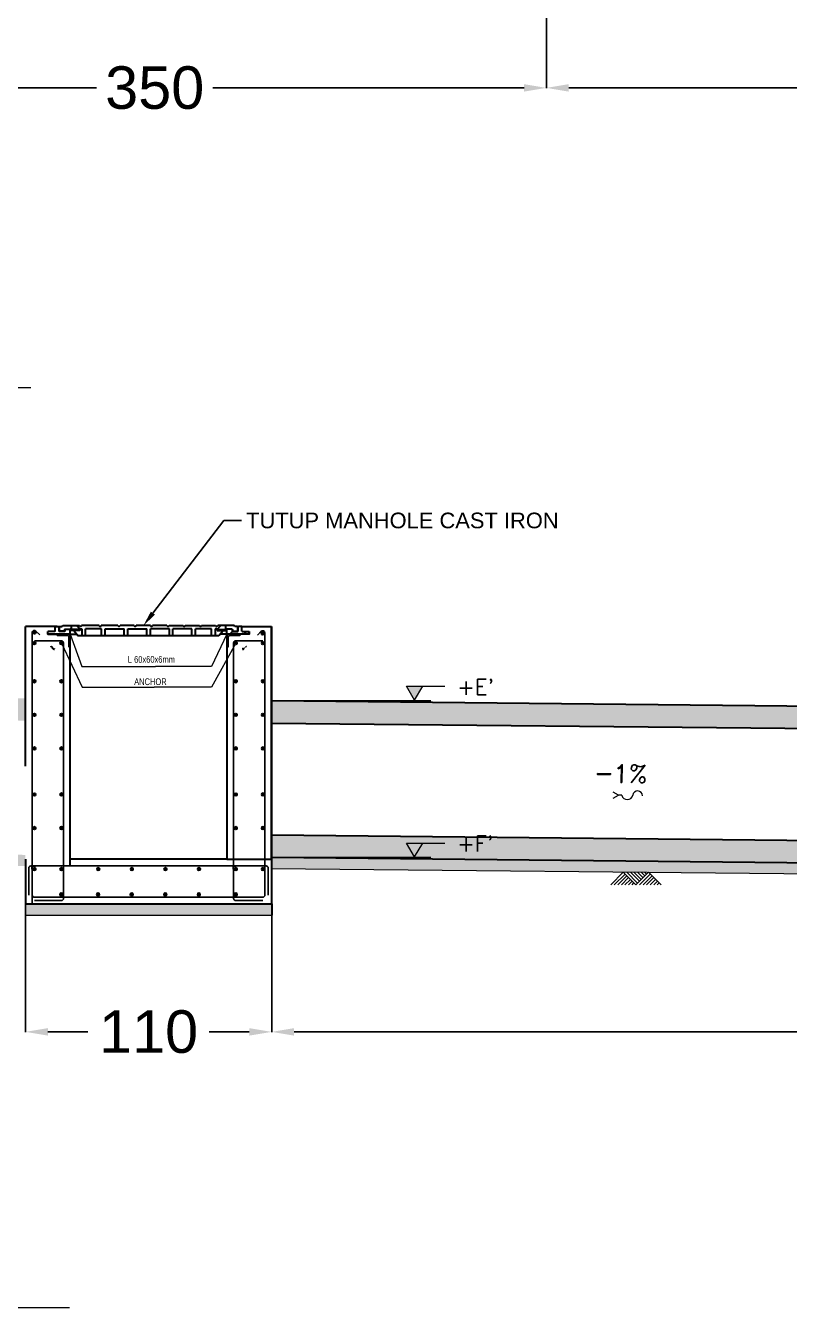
# Model space of a CAD drawing. Header units: metres. Extents: x 5841 to 11304, y 2118 to 7815.
# Drawn here: x 8731 to 9073, y 4777 to 5350 of the extents above; entities that cross this region are included whole.
import ezdxf
from ezdxf import colors
from ezdxf.entities.mleader import LeaderData, LeaderLine
from ezdxf.math import Vec2, Vec3

# ---------------------------------------------------------------- set-up
doc = ezdxf.new("R2010")
doc.units = ezdxf.units.M
doc.linetypes.add('DASHED2', pattern=[0.375, 0.25, -0.125])
doc.linetypes.add('HIDDEN2', pattern=[0.1875, 0.125, -0.0625])
for name, color, linetype, lineweight in [('1_Dimensi', 7, 'Continuous', 9), ('D_Garis Arsir', 9, 'Continuous', 9), ('D_Garis Tak Tampak', 8, 'DASHED2', 9), ('D_Garis Tampak', 150, 'Continuous', 30), ('DIM200', 4, 'Continuous', 18), ('GRS-ARSIR (HATCH)', 8, 'Continuous', 9)]:
    doc.layers.add(name, color=color, linetype=linetype, lineweight=lineweight)
for name, color, linetype in [('G-Existing Hidden-9', 9, 'HIDDEN2'), ('G-Line-3', 3, 'Continuous'), ('S-Reinf-3', 3, 'Continuous')]:
    doc.layers.add(name, color=color, linetype=linetype)
doc.styles.add('DIM200', font='romans_IV50.ttf', dxfattribs={"width": 0.8, "height": 500})
doc.styles.add('SIMPLEX', font='simplex.shx', dxfattribs={"width": 0.75})
doc.styles.get("Standard").update_dxf_attribs({"font": 'arial.ttf'})
doc.dimstyles.new('_SC-25', dxfattribs={"dimscale": 0.025, "dimtxt": 1.25, "dimasz": 1.25, "dimexe": 0, "dimexo": 0.5, "dimgap": 0.75, "dimtad": 1, "dimdec": 0, "dimlfac": 1000, "dimdsep": 46, "dimtxsty": 'SIMPLEX', "dimblk": 'DIMARW', "dimcen": 0, "dimdle": 3, "dimclrd": 256, "dimclre": 256, "dimclrt": 1, "dimadec": 0, "dimazin": 0, "dimtfac": 1, "dimtdec": 0, "dimtmove": 2, "dimatfit": 3, "dimfxl": 0, "dimtvp": 2.25, "dimtfill": 1, "dimtolj": 1, "dimtzin": 0, "dimlwd": -1, "dimlwe": -1, "dimarcsym": 1})
doc.dimstyles.get("Standard").update_dxf_attribs({"dimtxt": 0.18, "dimasz": 0.18, "dimexe": 0.18, "dimexo": 0.0625, "dimgap": 0.09, "dimtad": 0, "dimtih": 1, "dimtoh": 1, "dimdec": 4, "dimzin": 0, "dimdsep": 46, "dimtxsty": 'Standard', "dimcen": 0.09, "dimadec": 0, "dimazin": 0, "dimtfac": 1, "dimtdec": 4, "dimtofl": 0, "dimtmove": 0, "dimatfit": 3, "dimfxl": 1, "dimtolj": 1, "dimtzin": 0, "dimarcsym": 0})
pattern_1 = [(50, (-2155.7664, -4475.9435), (7.1726018, -0.6275213), [0.75, -8.25]), (355, (-2155.7664, -4475.9435), (-1.3875133, 7.5219213), [0.6, -6.6]), (100.451444, (-2155.169, -4475.996), (5.7850885, 6.8944), [0.637402, -7.011421]), (46.1842, (-2155.766, -4473.9435), (10.6724133, -1.655193), [1.125, -12.375]), (96.635635, (-2154.877, -4474.081), (9.3466195, 9.741186), [0.9561034, -10.5171376]), (351.18416, (-2155.766, -4473.943), (9.3466195, 9.741186), [0.9, -9.9]), (21, (-2154.7664, -4474.4435), (5.9690705, -4.026189), [0.75, -8.25]), (326, (-2154.7664, -4474.4435), (2.4331533, 7.2515005), [0.6, -6.6]), (71.451445, (-2154.269, -4474.779), (8.4022238, 3.2253115), [0.637402, -7.011421]), (37.5, (-2155.7664, -4475.9435), (0.12159855, 3.32893854), [0, -6.52, 0, -6.7, 0, -6.625]), (7.5, (-2155.7664, -4475.9435), (2.6306954, 3.9441171), [0, -3.82, 0, -6.37, 0, -2.525]), (327.5, (-2157.9964, -4475.9435), (5.33822436, -0.2255487), [0, -2.5, 0, -7.8, 0, -10.35]), (317.5, (-2158.9964, -4475.9435), (5.8318617, 1.0010498), [0, -3.25, 0, -5.18, 0, -7.35])]
pattern_2 = [(45, (-755994.479, -9425586.314), (-8.838834765, 8.838834765), []), (45, (-755994.479, -9425580.064), (-8.838834765, 8.838834765), [])]

# ---------------------------------------------------------------- blocks, each defined once
blk = doc.blocks.new('TUL')
h = blk.add_hatch(color=1)
h.dxf.hatch_style = 1
h.paths.add_polyline_path([(-0.5, 0, 1), (0.5, 0, 1)])
at = {"color": 1}
blk.add_circle((0, 0), 0.5, dxfattribs=at)
blk = doc.blocks.new('DIMARW')
for p, q in [((-1.75, 0), (-1, 0)), ((-1, 0.175), (0, 0)), ((-1, 0.175), (-1, -0.175)), ((-1, -0.175), (0, 0)), ((0, -0.625), (0, 0.625))]:
    blk.add_line(p, q)
blk.add_solid([(-1, -0.175), (0, 0), (-1, 0.175)])
blk = doc.blocks.new('SBS003')
for p, q in [((-8.81, 0), (-10, 0.69)), ((-10, -0.69), (-8.81, 0)), ((-8.05, 0), (-8.81, 0))]:
    blk.add_line(p, q)
blk.add_lwpolyline([(0, 0, 0, 1.18, 0), (-2.44, 0, 0, 0, 0), (-3.47, 0, 0, 0, 0)], format="xyseb")
for centre, radius, start, end in [((-6.84, 0.33), 1.25, 195.3069, 348.3436), ((-4.54, 0.01), 1.07, 359.6105, 176.2308)]:
    blk.add_arc(centre, radius, start, end)
blk = doc.blocks.new('*D64')
at = {"layer": 'Defpoints', "color": 0, "transparency": 16777216}
for p in [(8614.1, 5360.4), (8964.1, 5360.4), (8964.1, 5322.17)]:
    blk.add_point(p, dxfattribs=at)
at = {"layer": 'DIM200', "color": 0, "lineweight": -2, "transparency": 16777216}
for p, q in [((8614.1, 5360.33), (8614.1, 5321.99)), ((8964.1, 5360.33), (8964.1, 5321.99)), ((8624.1, 5322.17), (8763.15, 5322.17)), ((8954.1, 5322.17), (8815.05, 5322.17))]:
    blk.add_line(p, q, dxfattribs=at)
at = {"layer": 'DIM200', "color": 0, "transparency": 16777216}
for points in [[(8624.1, 5323.83), (8624.1, 5320.5), (8614.1, 5322.17)], [(8954.1, 5323.83), (8954.1, 5320.5), (8964.1, 5322.17)]]:
    blk.add_solid(points, dxfattribs=at)
at = {"layer": 'DIM200', "color": 0, "transparency": 16777216, "insert": (8789.1, 5322.17), "char_height": 19, "attachment_point": 5}
blk.add_mtext('\\A1;350', dxfattribs=at)
blk = doc.blocks.new('*D65')
at = {"layer": 'Defpoints', "color": 0, "transparency": 16777216}
for p in [(8964.1, 5360.4), (9314.1, 5360.4), (9314.1, 5322.17)]:
    blk.add_point(p, dxfattribs=at)
at = {"layer": 'DIM200', "color": 0, "lineweight": -2, "transparency": 16777216}
for p, q in [((8964.1, 5360.33), (8964.1, 5321.99)), ((9314.1, 5360.33), (9314.1, 5321.99)), ((8974.1, 5322.17), (9113.15, 5322.17)), ((9304.1, 5322.17), (9165.05, 5322.17))]:
    blk.add_line(p, q, dxfattribs=at)
at = {"layer": 'DIM200', "color": 0, "transparency": 16777216}
for points in [[(8974.1, 5323.83), (8974.1, 5320.5), (8964.1, 5322.17)], [(9304.1, 5323.83), (9304.1, 5320.5), (9314.1, 5322.17)]]:
    blk.add_solid(points, dxfattribs=at)
at = {"layer": 'DIM200', "color": 0, "transparency": 16777216, "insert": (9139.1, 5322.17), "char_height": 19, "attachment_point": 5}
blk.add_mtext('\\A1;350', dxfattribs=at)
blk = doc.blocks.new('*D72')
at = {"layer": 'Defpoints', "color": 0, "transparency": 16777216}
for p in [(8731.36, 4957.55), (8841.36, 4957.55), (8841.36, 4900.41)]:
    blk.add_point(p, dxfattribs=at)
at = {"layer": 'DIM200', "color": 0, "lineweight": -2, "transparency": 16777216}
for p, q in [((8731.36, 4957.48), (8731.36, 4900.23)), ((8841.36, 4957.48), (8841.36, 4900.23)), ((8741.36, 4900.41), (8759.29, 4900.41)), ((8831.36, 4900.41), (8813.42, 4900.41))]:
    blk.add_line(p, q, dxfattribs=at)
at = {"layer": 'DIM200', "color": 0, "transparency": 16777216}
for points in [[(8741.36, 4902.07), (8741.36, 4898.74), (8731.36, 4900.41)], [(8831.36, 4902.07), (8831.36, 4898.74), (8841.36, 4900.41)]]:
    blk.add_solid(points, dxfattribs=at)
at = {"layer": 'DIM200', "color": 0, "transparency": 16777216, "insert": (8786.36, 4900.41), "char_height": 19, "attachment_point": 5}
blk.add_mtext('\\A1;110', dxfattribs=at)
blk = doc.blocks.new('*D73')
at = {"layer": 'Defpoints', "color": 0, "transparency": 16777216}
for p in [(8841.36, 4959.41), (9871.99, 4934.74), (8841.36, 4900.41)]:
    blk.add_point(p, dxfattribs=at)
at = {"layer": 'DIM200', "color": 0, "lineweight": -2, "transparency": 16777216}
for p, q in [((8841.36, 4959.35), (8841.36, 4900.23)), ((9871.99, 4934.67), (9871.99, 4900.23)), ((8851.36, 4900.41), (9324.03, 4900.41)), ((9861.99, 4900.41), (9389.32, 4900.41))]:
    blk.add_line(p, q, dxfattribs=at)
at = {"layer": 'DIM200', "color": 0, "transparency": 16777216}
for points in [[(8851.36, 4902.07), (8851.36, 4898.74), (8841.36, 4900.41)], [(9861.99, 4902.07), (9861.99, 4898.74), (9871.99, 4900.41)]]:
    blk.add_solid(points, dxfattribs=at)
at = {"layer": 'DIM200', "color": 0, "transparency": 16777216, "insert": (9356.67, 4900.41), "char_height": 19, "attachment_point": 5}
blk.add_mtext('\\A1;1031', dxfattribs=at)

msp = doc.modelspace()

# ---------------------------------------------------------------- hatches: boundary and pattern name
at = {"layer": '1_Dimensi', "ltscale": 5}
h = msp.add_hatch(color=256, dxfattribs=at)
h.dxf.hatch_style = 1
h.paths.add_polyline_path([(8908.85, 5054.79), (8901.63, 5054.79), (8905.24, 5048.54)])
h = msp.add_hatch(color=256, dxfattribs=at)
h.dxf.hatch_style = 1
h.paths.add_polyline_path([(8908.85, 4984.79), (8901.63, 4984.79), (8905.24, 4978.54)])
at = {"layer": 'D_Garis Tampak'}
h = msp.add_hatch(dxfattribs=at)
h.set_pattern_fill('STEEL', color=256, scale=100, style=0)
h.set_pattern_definition(pattern_2)
edge = h.paths.add_edge_path()
edge.add_line((8751.35, 5080.29), (8751.29, 5080.35))
edge.add_line((8751.29, 5080.35), (8749.08, 5080.35))
edge.add_line((8749.08, 5080.35), (8749.02, 5080.29))
edge.add_line((8749.02, 5080.29), (8748.96, 5080.17))
edge.add_line((8748.96, 5080.17), (8748.96, 5079.39))
edge.add_line((8748.96, 5079.39), (8748.9, 5079.33))
edge.add_line((8748.9, 5079.33), (8746.41, 5079.33))
edge.add_line((8746.41, 5079.33), (8746.35, 5079.39))
edge.add_line((8746.35, 5079.39), (8746.35, 5081.43))
edge.add_line((8746.35, 5081.43), (8746.29, 5081.49))
edge.add_line((8746.29, 5081.49), (8746.23, 5081.55))
edge.add_spline(control_points=[(8746.23, 5081.55), (8746.23, 5081.55), (8745.86, 5081.55), (8745.48, 5081.55)], knot_values=[3.5, 3.5, 3.5, 3.5, 4, 4, 4, 4], degree=3, periodic=0)
edge.add_spline(control_points=[(8745.48, 5081.55), (8745.1, 5081.55), (8744.72, 5081.55), (8744.72, 5081.55)], knot_values=[3, 3, 3, 3, 3.5, 3.5, 3.5, 3.5], degree=3, periodic=0)
edge.add_line((8744.72, 5081.55), (8744.66, 5081.49))
edge.add_line((8744.66, 5081.49), (8744.6, 5081.43))
edge.add_line((8744.6, 5081.43), (8744.6, 5079.39))
edge.add_line((8744.6, 5079.39), (8744.54, 5079.33))
edge.add_line((8744.54, 5079.33), (8741.35, 5079.33))
edge.add_line((8741.35, 5079.33), (8741.35, 5078.13))
edge.add_line((8741.35, 5078.13), (8751.35, 5078.13))
edge.add_line((8751.35, 5078.13), (8751.35, 5080.29))
h = msp.add_hatch(dxfattribs=at)
h.set_pattern_fill('STEEL', color=256, scale=100, style=0)
h.set_pattern_definition(pattern_2)
edge = h.paths.add_edge_path()
edge.add_line((8821.35, 5080.29), (8821.41, 5080.35))
edge.add_line((8821.41, 5080.35), (8823.63, 5080.35))
edge.add_line((8823.63, 5080.35), (8823.69, 5080.29))
edge.add_line((8823.69, 5080.29), (8823.75, 5080.17))
edge.add_line((8823.75, 5080.17), (8823.75, 5079.39))
edge.add_line((8823.75, 5079.39), (8823.81, 5079.33))
edge.add_line((8823.81, 5079.33), (8826.29, 5079.33))
edge.add_line((8826.29, 5079.33), (8826.35, 5079.39))
edge.add_line((8826.35, 5079.39), (8826.35, 5081.43))
edge.add_line((8826.35, 5081.43), (8826.41, 5081.49))
edge.add_line((8826.41, 5081.49), (8826.47, 5081.55))
edge.add_spline(control_points=[(8826.47, 5081.55), (8826.47, 5081.55), (8826.85, 5081.55), (8827.23, 5081.55)], knot_values=[3.5, 3.5, 3.5, 3.5, 4, 4, 4, 4], degree=3, periodic=0)
edge.add_spline(control_points=[(8827.23, 5081.55), (8827.61, 5081.55), (8827.98, 5081.55), (8827.98, 5081.55)], knot_values=[3, 3, 3, 3, 3.5, 3.5, 3.5, 3.5], degree=3, periodic=0)
edge.add_line((8827.98, 5081.55), (8828.04, 5081.49))
edge.add_line((8828.04, 5081.49), (8828.1, 5081.43))
edge.add_line((8828.1, 5081.43), (8828.1, 5079.39))
edge.add_line((8828.1, 5079.39), (8828.16, 5079.33))
edge.add_line((8828.16, 5079.33), (8831.35, 5079.33))
edge.add_line((8831.35, 5079.33), (8831.35, 5078.13))
edge.add_line((8831.35, 5078.13), (8821.35, 5078.13))
edge.add_line((8821.35, 5078.13), (8821.35, 5080.29))
at = {"layer": 'GRS-ARSIR (HATCH)'}
h = msp.add_hatch(dxfattribs=at)
h.set_pattern_fill('AR-CONC', color=256)
h.set_pattern_definition(pattern_1)
h.paths.add_polyline_path([(8731.42, 5049.49), (8667.45, 5049.49), (8667.53, 5049.64), (8667.25, 5050.13), (8506.95, 5051.74), (8499.37, 5041.81), (8731.41, 5039.49)])
h.paths.add_polyline_path([(8841.36, 4988.39), (8841.36, 4978.39), (9773.09, 4969.07), (9773.16, 4969.07), (9773.05, 4979.07)])
h.paths.add_polyline_path([(8908.85, 4984.79), (8905.24, 4978.54), (8901.63, 4984.79)], flags=16)
h.paths.add_polyline_path([(9819.09, 5038.94), (9787.1, 5038.94), (9786.41, 5038.95), (9784.18, 5028.96), (9819.07, 5028.61)])
h.paths.add_polyline_path([(9818.99, 4979.2), (9775.15, 4979.05), (9773.06, 4979.07), (9773.05, 4979.04), (9773.16, 4969.07), (9819.09, 4969.28)])
h.paths.add_polyline_path([(9819.09, 5068.93), (9793.09, 5068.93), (9786.41, 5038.95), (9787.1, 5038.94), (9819.09, 5038.94)])
h.paths.add_polyline_path([(8922.54, 4977.94), (8941.37, 4977.94), (8941.37, 4989.77), (8922.54, 4989.77)], flags=9)
h = msp.add_hatch(dxfattribs=at)
h.set_pattern_fill('AR-CONC', color=256)
h.set_pattern_definition(pattern_1)
h.paths.add_polyline_path([(9786.41, 5038.95), (8841.35, 5048.39), (8841.35, 5038.39), (9784.18, 5028.96)])
h = msp.add_hatch(dxfattribs=at)
h.set_pattern_fill('AR-SAND', color=256, scale=0.1)
h.set_pattern_definition([(37.5, (-759818.9632, -9703029.916), (-0.1600031296, 4.8941323733), [0, -3.8608, 0, -4.318, 0, -4.1275]), (7.5, (-759818.963, -9703029.916), (4.4952328314, 7.1682510057), [0, -2.0828, 0, -3.4798, 0, -1.3335]), (327.5, (-759822.0874, -9703029.916), (7.9099237024, 0.0143718468), [0, -1.27, 0, -4.572, 0, -5.969]), (317.5, (-759822.0874, -9703029.916), (7.6355645247, 2.2292932326), [0, -0.635, 0, -2.9972, 0, -3.429])])
h.paths.add_polyline_path([(7310.1, 4993.7), (7310.1, 4988.9), (8248.53, 4979.32), (8248.53, 4984.32)])
h.paths.add_polyline_path([(8358.53, 4963.13), (8248.53, 4963.13), (8248.53, 4958.13), (8358.53, 4958.13)])
h.paths.add_polyline_path([(8358.53, 4983.22), (8358.53, 4978.22), (8731.36, 4974.49), (8731.36, 4977.55), (8731.36, 4979.49)])
h.paths.add_polyline_path([(8841.36, 4957.55), (8731.36, 4957.55), (8731.36, 4952.55), (8841.36, 4952.55)])
h.paths.add_polyline_path([(8841.36, 4978.39), (8841.36, 4973.39), (9773.09, 4963.94), (9773.16, 4969.07)])

# ---------------------------------------------------------------- linework, layer by layer
at = {"layer": '1_Dimensi'}
for p, q in [((8901.63, 5054.79, 32.04), (8918.72, 5054.79, 32.04)), ((8905.24, 5048.54, 32.04), (8901.63, 5054.79, 32.04)), ((8905.24, 5048.54, 32.04), (8908.85, 5054.79, 32.04)), ((8901.63, 4984.79, 32.04), (8918.72, 4984.79, 32.04)), ((8905.24, 4978.54, 32.04), (8901.63, 4984.79, 32.04)), ((8905.24, 4978.54, 32.04), (8908.85, 4984.79, 32.04))]:
    msp.add_line(p, q, dxfattribs=at)
at = {"layer": 'D_Garis Arsir'}
for p, q in [((8841.3, 4973.39, 32.04), (9773.09, 4964.07, 32.04)), ((8992.82, 4966.08, 32.04), (8998.45, 4971.71, 32.04)), ((8994.42, 4966.08, 32.04), (8999.24, 4970.91, 32.04)), ((8998.45, 4971.71, 32.04), (9004.07, 4966.08, 32.04)), ((9000.04, 4971.71, 32.04), (9004.87, 4966.88, 32.04)), ((9001.63, 4971.71, 32.04), (9005.67, 4967.68, 32.04)), ((9003.22, 4971.71, 32.04), (9006.46, 4968.47, 32.04)), ((9004.07, 4966.08, 32.04), (9009.7, 4971.71, 32.04)), ((9004.81, 4971.71, 32.04), (9007.26, 4969.27, 32.04)), ((9005.67, 4966.08, 32.04), (9010.49, 4970.91, 32.04)), ((9006.4, 4971.71, 32.04), (9008.05, 4970.06, 32.04)), ((9007.99, 4971.71, 32.04), (9008.85, 4970.86, 32.04)), ((9009.7, 4971.71, 32.04), (9015.32, 4966.08, 32.04)), ((8996.01, 4966.08, 32.04), (9000.04, 4970.12, 32.04)), ((8997.6, 4966.08, 32.04), (9000.84, 4969.32, 32.04)), ((8999.19, 4966.08, 32.04), (9001.63, 4968.53, 32.04)), ((9000.78, 4966.08, 32.04), (9002.43, 4967.73, 32.04)), ((9002.37, 4966.08, 32.04), (9003.22, 4966.94, 32.04)), ((9007.26, 4966.08, 32.04), (9011.29, 4970.12, 32.04)), ((9008.85, 4966.08, 32.04), (9012.09, 4969.32, 32.04)), ((9010.44, 4966.08, 32.04), (9012.88, 4968.53, 32.04)), ((9012.03, 4966.08, 32.04), (9013.68, 4967.73, 32.04)), ((9013.62, 4966.08, 32.04), (9014.47, 4966.94, 32.04)), ((8731.36, 4952.55, 32.04), (8841.35, 4952.55, 32.04))]:
    msp.add_line(p, q, dxfattribs=at)
at = {"layer": 'D_Garis Tak Tampak'}
for p, q in [((8841.35, 5048.39, 32.04), (8912.58, 5048.39, 32.04)), ((8841.35, 4978.39, 32.04), (8912.58, 4978.39, 32.04))]:
    msp.add_line(p, q, dxfattribs=at)
at = {"layer": 'D_Garis Tampak'}
for p, q in [((8731.39, 5019.13, 32.04), (8731.45, 5081.55, 32.04)), ((8745.48, 5081.55, 32.04), (8731.45, 5081.55, 32.04)), ((8764.25, 5081.91, 32.04), (8756.41, 5081.91, 32.04)), ((8765.35, 5080.41, 32.04), (8758.17, 5080.41, 32.04)), ((8772.69, 5081.91, 32.04), (8765.21, 5081.91, 32.04)), ((8779.94, 5081.91, 32.04), (8773.65, 5081.91, 32.04)), ((8777.05, 5080.41, 32.04), (8785.55, 5080.41, 32.04)), ((8787.18, 5081.91, 32.04), (8780.89, 5081.91, 32.04)), ((8795.65, 5080.41, 32.04), (8787.15, 5080.41, 32.04)), ((8794.57, 5081.91, 32.04), (8788.14, 5081.91, 32.04)), ((8795.53, 5081.91, 32.04), (8801.81, 5081.91, 32.04)), ((8802.77, 5081.91, 32.04), (8809.06, 5081.91, 32.04)), ((8810.01, 5081.91, 32.04), (8816.3, 5081.91, 32.04)), ((8827.98, 5081.55, 32.04), (8841.35, 5081.55, 32.04)), ((8841.35, 5081.55, 32.04), (8841.35, 4957.55, 32.04)), ((8841.35, 5048.39, 32.04), (9786.41, 5038.95, 32.04)), ((8841.35, 5038.39, 32.04), (9819.07, 5028.61, 32.04)), ((8841.35, 4988.39, 32.04), (9775.15, 4979.05, 32.04)), ((8821.36, 4977.55, 32.04), (8841.36, 4977.55, 32.04)), ((8841.35, 4978.39, 32.04), (9773.16, 4969.07, 32.04)), ((8734.36, 4973.16, 32.04), (8734.36, 4974.55, 32.04)), ((8734.36, 4974.55, 32.04), (8735.35, 4974.55, 32.04)), ((8735.35, 4973.16, 32.04), (8734.36, 4973.16, 32.04)), ((8735.35, 4974.55, 32.04), (8735.35, 4973.16, 32.04)), ((8824.36, 4973.16, 32.04), (8824.36, 4974.55, 32.04)), ((8824.36, 4974.55, 32.04), (8825.35, 4974.55, 32.04)), ((8731.36, 4957.55, 32.04), (8841.35, 4957.55, 32.04)), ((8841.36, 4957.55, 32.04), (8841.36, 4952.55, 32.04))]:
    msp.add_line(p, q, dxfattribs=at)
at = {"layer": 'D_Garis Tampak', "ltscale": 200}
for p, q in [((8744.6, 5081.43, 32.04), (8744.66, 5081.49, 32.04)), ((8744.6, 5079.39, 32.04), (8744.6, 5081.43, 32.04)), ((8744.66, 5081.49, 32.04), (8744.72, 5081.55, 32.04)), ((8746.29, 5081.49, 32.04), (8746.23, 5081.55, 32.04)), ((8746.35, 5081.43, 32.04), (8746.29, 5081.49, 32.04)), ((8746.35, 5079.39, 32.04), (8746.35, 5081.43, 32.04)), ((8746.54, 5081.34, 32.04), (8746.6, 5081.46, 32.04)), ((8746.54, 5079.58, 32.04), (8746.54, 5081.34, 32.04)), ((8746.6, 5079.46, 32.04), (8746.54, 5079.58, 32.04)), ((8746.6, 5081.46, 32.04), (8746.66, 5081.52, 32.04)), ((8746.66, 5081.52, 32.04), (8747.58, 5081.52, 32.04)), ((8747.58, 5081.52, 32.04), (8747.82, 5081.58, 32.04)), ((8747.82, 5081.58, 32.04), (8747.96, 5081.83, 32.04)), ((8747.96, 5081.83, 32.04), (8748.12, 5081.91, 32.04)), ((8748.12, 5081.91, 32.04), (8751.89, 5081.91, 32.04)), ((8748.89, 5080.23, 32.04), (8748.85, 5080.11, 32.04)), ((8748.85, 5080.11, 32.04), (8748.85, 5079.46, 32.04)), ((8749.02, 5080.29, 32.04), (8748.89, 5080.23, 32.04)), ((8748.96, 5080.17, 32.04), (8749.02, 5080.29, 32.04)), ((8748.96, 5080.17, 32.04), (8748.96, 5079.39, 32.04)), ((8749.02, 5080.29, 32.04), (8749.08, 5080.35, 32.04)), ((8749.08, 5080.35, 32.04), (8751.35, 5080.35, 32.04)), ((8751.35, 5080.29, 32.04), (8751.29, 5080.35, 32.04)), ((8751.41, 5080.29, 32.04), (8751.35, 5080.35, 32.04)), ((8751.35, 5078.13, 32.04), (8751.35, 5080.29, 32.04)), ((8751.47, 5080.17, 32.04), (8751.41, 5080.29, 32.04)), ((8751.47, 5079.75, 32.04), (8751.47, 5080.17, 32.04)), ((8751.53, 5079.69, 32.04), (8751.47, 5079.75, 32.04)), ((8755.61, 5079.69, 32.04), (8751.53, 5079.69, 32.04)), ((8751.89, 5080.29, 32.04), (8751.89, 5081.91, 32.04)), ((8751.95, 5080.23, 32.04), (8751.89, 5080.29, 32.04)), ((8752.07, 5080.17, 32.04), (8751.95, 5080.23, 32.04)), ((8755.13, 5080.17, 32.04), (8752.07, 5080.17, 32.04)), ((8752.91, 5079.69, 32.04), (8754.98, 5077.41, 32.04)), ((8754.41, 5081.91, 32.04), (8755.45, 5081.91, 32.04)), ((8754.41, 5081.91, 32.04), (8754.41, 5081.61, 32.04)), ((8754.41, 5081.61, 32.04), (8755.31, 5080.77, 32.04)), ((8755.13, 5080.17, 32.04), (8755.19, 5080.23, 32.04)), ((8755.19, 5080.23, 32.04), (8755.31, 5080.35, 32.04)), ((8755.31, 5080.77, 32.04), (8755.31, 5080.77, 32.04)), ((8755.31, 5080.77, 32.04), (8755.31, 5080.35, 32.04)), ((8755.67, 5079.75, 32.04), (8755.61, 5079.69, 32.04)), ((8755.73, 5079.87, 32.04), (8755.67, 5079.75, 32.04)), ((8755.73, 5080.35, 32.04), (8755.79, 5080.41, 32.04)), ((8755.73, 5080.35, 32.04), (8755.73, 5079.87, 32.04)), ((8755.79, 5080.41, 32.04), (8756.57, 5080.41, 32.04)), ((8756.57, 5080.41, 32.04), (8756.57, 5077.41, 32.04)), ((8758.17, 5077.41, 32.04), (8758.17, 5080.41, 32.04)), ((8765.35, 5077.41, 32.04), (8765.35, 5080.41, 32.04)), ((8766.95, 5080.41, 32.04), (8775.45, 5080.41, 32.04)), ((8766.95, 5077.41, 32.04), (8766.95, 5080.41, 32.04)), ((8775.45, 5077.41, 32.04), (8775.45, 5080.41, 32.04)), ((8777.05, 5077.41, 32.04), (8777.05, 5080.41, 32.04)), ((8785.55, 5077.41, 32.04), (8785.55, 5080.41, 32.04)), ((8787.15, 5077.41, 32.04), (8787.15, 5080.41, 32.04)), ((8795.65, 5077.41, 32.04), (8795.65, 5080.41, 32.04)), ((8805.75, 5080.41, 32.04), (8797.25, 5080.41, 32.04)), ((8797.25, 5077.41, 32.04), (8797.25, 5080.41, 32.04)), ((8805.75, 5077.41, 32.04), (8805.75, 5080.41, 32.04)), ((8814.54, 5080.41, 32.04), (8807.35, 5080.41, 32.04)), ((8807.35, 5077.41, 32.04), (8807.35, 5080.41, 32.04)), ((8814.54, 5077.41, 32.04), (8814.54, 5080.41, 32.04)), ((8816.92, 5080.41, 32.04), (8816.14, 5080.41, 32.04)), ((8816.14, 5080.41, 32.04), (8816.14, 5077.41, 32.04)), ((8816.98, 5080.35, 32.04), (8816.92, 5080.41, 32.04)), ((8816.98, 5080.35, 32.04), (8816.98, 5079.87, 32.04)), ((8816.98, 5079.87, 32.04), (8817.04, 5079.75, 32.04)), ((8817.04, 5079.75, 32.04), (8817.1, 5079.69, 32.04)), ((8817.1, 5079.69, 32.04), (8821.17, 5079.69, 32.04)), ((8824.59, 5081.91, 32.04), (8817.26, 5081.91, 32.04)), ((8818.3, 5081.61, 32.04), (8817.4, 5080.77, 32.04)), ((8817.4, 5080.77, 32.04), (8817.4, 5080.77, 32.04)), ((8817.4, 5080.77, 32.04), (8817.4, 5080.35, 32.04)), ((8817.52, 5080.23, 32.04), (8817.4, 5080.35, 32.04)), ((8817.58, 5080.17, 32.04), (8817.52, 5080.23, 32.04)), ((8817.58, 5080.17, 32.04), (8820.63, 5080.17, 32.04)), ((8819.79, 5079.69, 32.04), (8817.73, 5077.41, 32.04)), ((8818.3, 5081.91, 32.04), (8818.3, 5081.61, 32.04)), ((8820.63, 5080.17, 32.04), (8820.75, 5080.23, 32.04)), ((8820.75, 5080.23, 32.04), (8820.81, 5080.29, 32.04)), ((8820.81, 5080.29, 32.04), (8820.81, 5081.91, 32.04)), ((8821.17, 5079.69, 32.04), (8821.23, 5079.75, 32.04)), ((8821.23, 5080.17, 32.04), (8821.29, 5080.29, 32.04)), ((8821.23, 5079.75, 32.04), (8821.23, 5080.17, 32.04)), ((8821.29, 5080.29, 32.04), (8821.35, 5080.35, 32.04)), ((8821.35, 5080.29, 32.04), (8821.41, 5080.35, 32.04)), ((8823.63, 5080.35, 32.04), (8821.35, 5080.35, 32.04)), ((8821.35, 5078.13, 32.04), (8821.35, 5080.29, 32.04)), ((8823.69, 5080.29, 32.04), (8823.63, 5080.35, 32.04)), ((8823.75, 5080.17, 32.04), (8823.69, 5080.29, 32.04)), ((8823.69, 5080.29, 32.04), (8823.82, 5080.23, 32.04)), ((8823.75, 5080.17, 32.04), (8823.75, 5079.39, 32.04)), ((8823.82, 5080.23, 32.04), (8823.86, 5080.11, 32.04)), ((8823.86, 5080.11, 32.04), (8823.86, 5079.46, 32.04)), ((8824.74, 5081.83, 32.04), (8824.59, 5081.91, 32.04)), ((8824.89, 5081.58, 32.04), (8824.74, 5081.83, 32.04)), ((8825.13, 5081.52, 32.04), (8824.89, 5081.58, 32.04)), ((8826.05, 5081.52, 32.04), (8825.13, 5081.52, 32.04)), ((8826.11, 5081.46, 32.04), (8826.05, 5081.52, 32.04)), ((8826.17, 5081.34, 32.04), (8826.11, 5081.46, 32.04)), ((8826.11, 5079.46, 32.04), (8826.17, 5079.58, 32.04)), ((8826.17, 5079.58, 32.04), (8826.17, 5081.34, 32.04)), ((8826.35, 5081.43, 32.04), (8826.41, 5081.49, 32.04)), ((8826.35, 5079.39, 32.04), (8826.35, 5081.43, 32.04)), ((8826.41, 5081.49, 32.04), (8826.47, 5081.55, 32.04)), ((8828.04, 5081.49, 32.04), (8827.98, 5081.55, 32.04)), ((8828.1, 5081.43, 32.04), (8828.04, 5081.49, 32.04)), ((8828.1, 5079.39, 32.04), (8828.1, 5081.43, 32.04)), ((8741.35, 5078.13, 32.04), (8741.35, 5079.33, 32.04)), ((8744.54, 5079.33, 32.04), (8741.35, 5079.33, 32.04)), ((8741.35, 5078.13, 32.04), (8754.29, 5078.13, 32.04)), ((8744.6, 5079.39, 32.04), (8744.54, 5079.33, 32.04)), ((8746.41, 5079.33, 32.04), (8746.35, 5079.39, 32.04)), ((8748.9, 5079.33, 32.04), (8746.41, 5079.33, 32.04)), ((8746.66, 5079.4, 32.04), (8746.6, 5079.46, 32.04)), ((8748.73, 5079.4, 32.04), (8746.66, 5079.4, 32.04)), ((8748.85, 5079.46, 32.04), (8748.73, 5079.4, 32.04)), ((8748.96, 5079.39, 32.04), (8748.9, 5079.33, 32.04)), ((8831.35, 5078.13, 32.04), (8818.42, 5078.13, 32.04)), ((8823.75, 5079.39, 32.04), (8823.81, 5079.33, 32.04)), ((8823.81, 5079.33, 32.04), (8826.29, 5079.33, 32.04)), ((8823.86, 5079.46, 32.04), (8823.98, 5079.4, 32.04)), ((8823.98, 5079.4, 32.04), (8826.05, 5079.4, 32.04)), ((8826.05, 5079.4, 32.04), (8826.11, 5079.46, 32.04)), ((8826.29, 5079.33, 32.04), (8826.35, 5079.39, 32.04)), ((8828.1, 5079.39, 32.04), (8828.16, 5079.33, 32.04)), ((8828.16, 5079.33, 32.04), (8831.35, 5079.33, 32.04)), ((8831.35, 5078.13, 32.04), (8831.35, 5079.33, 32.04))]:
    msp.add_line(p, q, dxfattribs=at)
at = {"layer": 'D_Garis Tampak', "linetype": 'Continuous', "ltscale": 0.08}
for p, q in [((8751.89, 5081.91, 32.04), (8754.41, 5081.91, 32.04)), ((8817.73, 5077.41, 32.04), (8754.98, 5077.41, 32.04))]:
    msp.add_line(p, q, dxfattribs=at)
at = {"layer": 'D_Garis Tampak', "elevation": 32.04}
for points in [[(8841.35, 4977.55), (8841.35, 5081.55)], [(8751.35, 4974.55), (8751.35, 5078.13), (8741.35, 5078.13), (8741.35, 5079.33)], [(8831.35, 5079.33), (8831.35, 5078.13), (8821.35, 5078.13), (8821.35, 4977.55)], [(8807.84, 4977.55), (8751.36, 4977.55), (8751.36, 5012.55)], [(8807.84, 4957.55), (8841.36, 4957.55), (8841.36, 5012.55)], [(8821.36, 5012.55), (8821.36, 4977.55), (8807.84, 4977.55)], [(8731.36, 4977.55), (8731.36, 4957.55), (8807.84, 4957.55)]]:
    msp.add_lwpolyline(points, dxfattribs=at)
at = {"layer": 'D_Garis Tampak', "linetype": 'Continuous', "ltscale": 0.08}
for centre in [(8755.93, 5082.19, 32.04), (8764.73, 5082.19, 32.04), (8773.17, 5082.19, 32.04), (8780.42, 5082.19, 32.04), (8787.66, 5082.19, 32.04), (8795.05, 5082.19, 32.04), (8802.29, 5082.19, 32.04), (8809.54, 5082.19, 32.04), (8816.78, 5082.19, 32.04)]:
    msp.add_arc(centre, 0.555, 210.391, 329.609, dxfattribs=at)
at = {"layer": 'D_Garis Tampak', "ltscale": 200}
for points in [[(8744.72, 5081.55, 32.04), (8744.72, 5081.55, 32.04), (8746.23, 5081.55, 32.04), (8746.23, 5081.55, 32.04)], [(8827.98, 5081.55, 32.04), (8827.98, 5081.55, 32.04), (8826.47, 5081.55, 32.04), (8826.47, 5081.55, 32.04)]]:
    msp.add_open_spline(points, degree=3, dxfattribs=at)
at = {"layer": 'DIM200'}
for p, q in [((8326.7, 5188.27, 31.81), (8733.72, 5188.27, 31.81)), ((8343.96, 4777.32, 0.05), (8750.98, 4777.32, 0.05))]:
    msp.add_line(p, q, dxfattribs=at)
at = {"layer": 'G-Existing Hidden-9', "elevation": 32.04}
for points in [[(8744.55, 5071.73, -0.414214), (8743.85, 5071.74), (8742.89, 5072.74), (8742.67, 5072.53), (8743.63, 5071.53, 0.241653), (8744.32, 5071.29)], [(8828.16, 5071.73, 0.414214), (8828.86, 5071.74), (8829.82, 5072.74), (8830.04, 5072.53), (8829.08, 5071.53, -0.241653), (8828.39, 5071.29)]]:
    msp.add_lwpolyline(points, format="xyb", dxfattribs=at)
at = {"layer": 'G-Line-3', "elevation": 32.04}
for points in [[(8734.35, 4957.55), (8734.35, 5078.8, -0.668179), (8736.06, 5079.5), (8737.75, 5077.82)], [(8834.96, 5077.7), (8836.65, 5079.38, -0.668179), (8838.35, 5078.68), (8838.35, 4977.55)], [(8748.35, 4974.55), (8748.35, 5074.13, 0.414214), (8747.35, 5075.13), (8735.35, 5075.13)], [(8824.35, 4977.55), (8824.35, 5074.13, -0.414214), (8825.35, 5075.13), (8837.35, 5075.13)], [(8838.36, 5012.55), (8838.36, 4961.55, -0.414214), (8837.36, 4960.55), (8735.36, 4960.55, -0.414214), (8734.36, 4961.55), (8734.36, 5012.55)], [(8735.36, 4959.05), (8747.36, 4959.05, 0.414214), (8748.36, 4960.05), (8748.36, 5012.55)], [(8837.36, 4959.05), (8825.36, 4959.05, -0.414214), (8824.36, 4960.05), (8824.36, 5012.55)], [(8839.86, 4961.55), (8839.86, 4973.55, 0.414214), (8838.86, 4974.55), (8733.86, 4974.55, 0.414214), (8732.86, 4973.55), (8732.86, 4961.55)]]:
    msp.add_lwpolyline(points, format="xyb", dxfattribs=at)
for points in [[(8751.35, 5072.13), (8751.15, 5072.13, -0.414214), (8750.75, 5072.53), (8750.75, 5076.73, 0.414214), (8749.95, 5077.53), (8745.75, 5077.53, -0.414214), (8745.35, 5077.93), (8745.35, 5078.13), (8751.35, 5078.13)], [(8821.35, 5072.13), (8821.55, 5072.13, 0.414214), (8821.95, 5072.53), (8821.95, 5076.73, -0.414214), (8822.75, 5077.53), (8826.95, 5077.53, 0.414214), (8827.35, 5077.93), (8827.35, 5078.13), (8821.35, 5078.13)]]:
    msp.add_lwpolyline(points, format="xyb", close=True, dxfattribs=at)

# ---------------------------------------------------------------- block references
at = {"layer": 'D_Garis Arsir', "xscale": 2, "yscale": 2, "zscale": 2, "rotation": 358.5608654029}
msp.add_blockref('SBS003', (9013.9, 5005.69, 32.04), dxfattribs=at)
at = {"layer": 'S-Reinf-3', "color": 1, "xscale": 1.3, "yscale": -1.3, "zscale": -1.3}
for p in [(8735.33, 5078.87, 32.04), (8735.32, 5074.06, 32.04), (8747.39, 5074.06, 32.04), (8825.32, 5074.06, 32.04), (8837.28, 5078.47, 32.04), (8837.39, 5074.06, 32.04), (8735.33, 5057.06, 32.04), (8747.39, 5057.06, 32.04), (8825.33, 5057.06, 32.04), (8837.39, 5057.06, 32.04), (8735.33, 5042.06, 32.04), (8747.4, 5042.06, 32.04), (8825.33, 5042.06, 32.04), (8837.4, 5042.06, 32.04), (8735.34, 5027.06, 32.04), (8747.4, 5027.06, 32.04), (8825.34, 5027.06, 32.04), (8837.4, 5027.06, 32.04), (8735.34, 5006.47, 32.04), (8747.41, 5006.48, 32.04), (8825.34, 5006.47, 32.04), (8837.41, 5006.48, 32.04), (8735.35, 4991.47, 32.04), (8747.41, 4991.48, 32.04), (8825.35, 4991.47, 32.04), (8837.41, 4991.48, 32.04), (8735.35, 4973.16, 32.04), (8747.42, 4973.16, 32.04), (8763.89, 4973.16, 32.04), (8778.89, 4973.16, 32.04), (8793.89, 4973.16, 32.04), (8808.89, 4973.16, 32.04), (8825.35, 4973.16, 32.04), (8837.42, 4973.16, 32.04), (8747.36, 4961.85, 32.04), (8763.82, 4961.85, 32.04), (8778.82, 4961.85, 32.04), (8793.82, 4961.85, 32.04), (8808.82, 4961.85, 32.04), (8825.35, 4961.85, 32.04)]:
    msp.add_blockref('TUL', p, dxfattribs=at)

# ---------------------------------------------------------------- texts
at = {"layer": '1_Dimensi', "char_height": 7, "attachment_point": 1}
for s, insert in [("\\pxt9;{\\Fromans|c0;+E'}", (8924.29, 5058.02, 32.04)), ("\\pxt9;{\\Fromans|c0;+F'}", (8924.29, 4988.02, 32.04))]:
    msp.add_mtext_dynamic_manual_height_columns(s, width=132.1183, gutter_width=0.5, heights=[0], dxfattribs=dict(at, insert=insert))
at = {"layer": 'DIM200', "lineweight": 9, "extrusion": (0.000851762, -0.002139, 0.999997), "char_height": 3, "width": 119.9869, "attachment_point": 5, "text_direction": (1, 1e-06, -0.000852), "style": 'DIM200'}
for s, insert in [('\\A1;{\\fArial|b0|i0|c0|p34;L 60x60x6mm}', (8787.62, 5066.8, 32.08)), ('\\A1;{\\fArial|b0|i0|c0|p34;ANCHOR}', (8787.19, 5056.82, 32.08))]:
    msp.add_mtext(s, dxfattribs=dict(at, insert=insert))
at = {"layer": 'DIM200', "lineweight": 9, "insert": (8985.61, 5020.02, 32.04), "char_height": 8, "attachment_point": 1, "rotation": 359}
msp.add_mtext_dynamic_manual_height_columns('{\\Fromand|c0;-1%}', width=36.3326, gutter_width=12.5, heights=[0], dxfattribs=at)

# ---------------------------------------------------------------- dimensions: what is measured, and where the dimension line sits
at = {"layer": 'DIM200'}
for base, p1, p2, override, picture, middle in [((8964.1, 5322.17), (8614.1, 5360.4), (8964.1, 5360.4), {"dimtxt": 19, "dimasz": 10, "dimgap": 5, "dimdec": 0}, '*D64', (8789.1, 5322.17)), ((9314.1, 5322.17), (8964.1, 5360.4), (9314.1, 5360.4), {"dimtxt": 19, "dimasz": 10, "dimgap": 5, "dimdec": 0}, '*D65', (9139.1, 5322.17)), ((8841.36, 4900.41, 32.04), (9871.99, 4934.74, 32.04), (8841.36, 4959.41, 32.04), {"dimtxt": 19, "dimasz": 10, "dimgap": 7, "dimdec": 0}, '*D73', (9356.67, 4900.41, 32.04)), ((8841.36, 4900.41, 32.04), (8731.36, 4957.55, 32.04), (8841.36, 4957.55, 32.04), {"dimtxt": 19, "dimasz": 10, "dimgap": 7, "dimdec": 0}, '*D72', (8786.36, 4900.41, 32.04))]:
    dim = msp.add_linear_dim(base=base, p1=p1, p2=p2, dimstyle='Standard', override=override, dxfattribs=at)
    dim.commit()
    dim.dimension.update_dxf_attribs({"geometry": picture, "text_midpoint": middle})

# ---------------------------------------------------------------- leaders
at = {"layer": 'DIM200', "lineweight": 9}
for points in [[(8747.39, 5074.06, 32.04), (8756.62, 5054.47, 32.04), (8788.91, 5054.47, 32.04)], [(8751.35, 5078.13, 32.04), (8756.57, 5063.59, 32.04), (8789.4, 5063.59, 32.04)], [(8825.35, 5074.13, 32.04), (8814.53, 5054.47, 32.04), (8788.91, 5054.47, 32.04)], [(8821.35, 5078.13, 32.04), (8814.53, 5063.59, 32.04), (8789.4, 5063.59, 32.04)]]:
    msp.add_leader(points, dimstyle='_SC-25', dxfattribs=at)
ml = msp.add_multileader_mtext('Standard', dxfattribs=at)
ml.set_content('TUTUP MANHOLE CAST IRON', color=256)
ml.set_leader_properties()
ml.build(insert=Vec2(0, 0))
ml.multileader.update_dxf_attribs({"arrow_head_size": 7})
ctx = ml.context
ctx.base_point, ctx.char_height, ctx.arrow_head_size, ctx.plane_origin = Vec3(8827.95, 5128.9, 32.04), 7, 7, Vec3(8784.04, 5081.91, 32.04)
notes = []
notes.append((ctx, [(0, (1, 1, 0), (8819.95, 5128.9, 32.04), (1, 0), 8, [(0, [(8784.04, 5081.91, 32.04)], 0, [])])]))
ctx.mtext.insert, ctx.mtext.width, ctx.mtext.defined_height, ctx.mtext.flow_direction = Vec3(8829.95, 5132.4, 32.04), 187.7876, 13.69, 5
for ctx, leaders in notes:
    for number, flags, end, landing, length, lines in leaders:
        leader = LeaderData()
        leader.index, (leader.has_last_leader_line, leader.has_dogleg_vector, leader.attachment_direction) = number, flags
        leader.last_leader_point, leader.dogleg_vector, leader.dogleg_length = Vec3(end), Vec3(landing), length
        for number, points, colour, breaks in lines:
            line = LeaderLine()
            line.index, line.vertices, line.color, line.breaks = number, Vec3.list(points), colors.encode_raw_color(colour), breaks
            leader.lines.append(line)
        ctx.leaders.append(leader)

doc.saveas('drawing.dxf')
